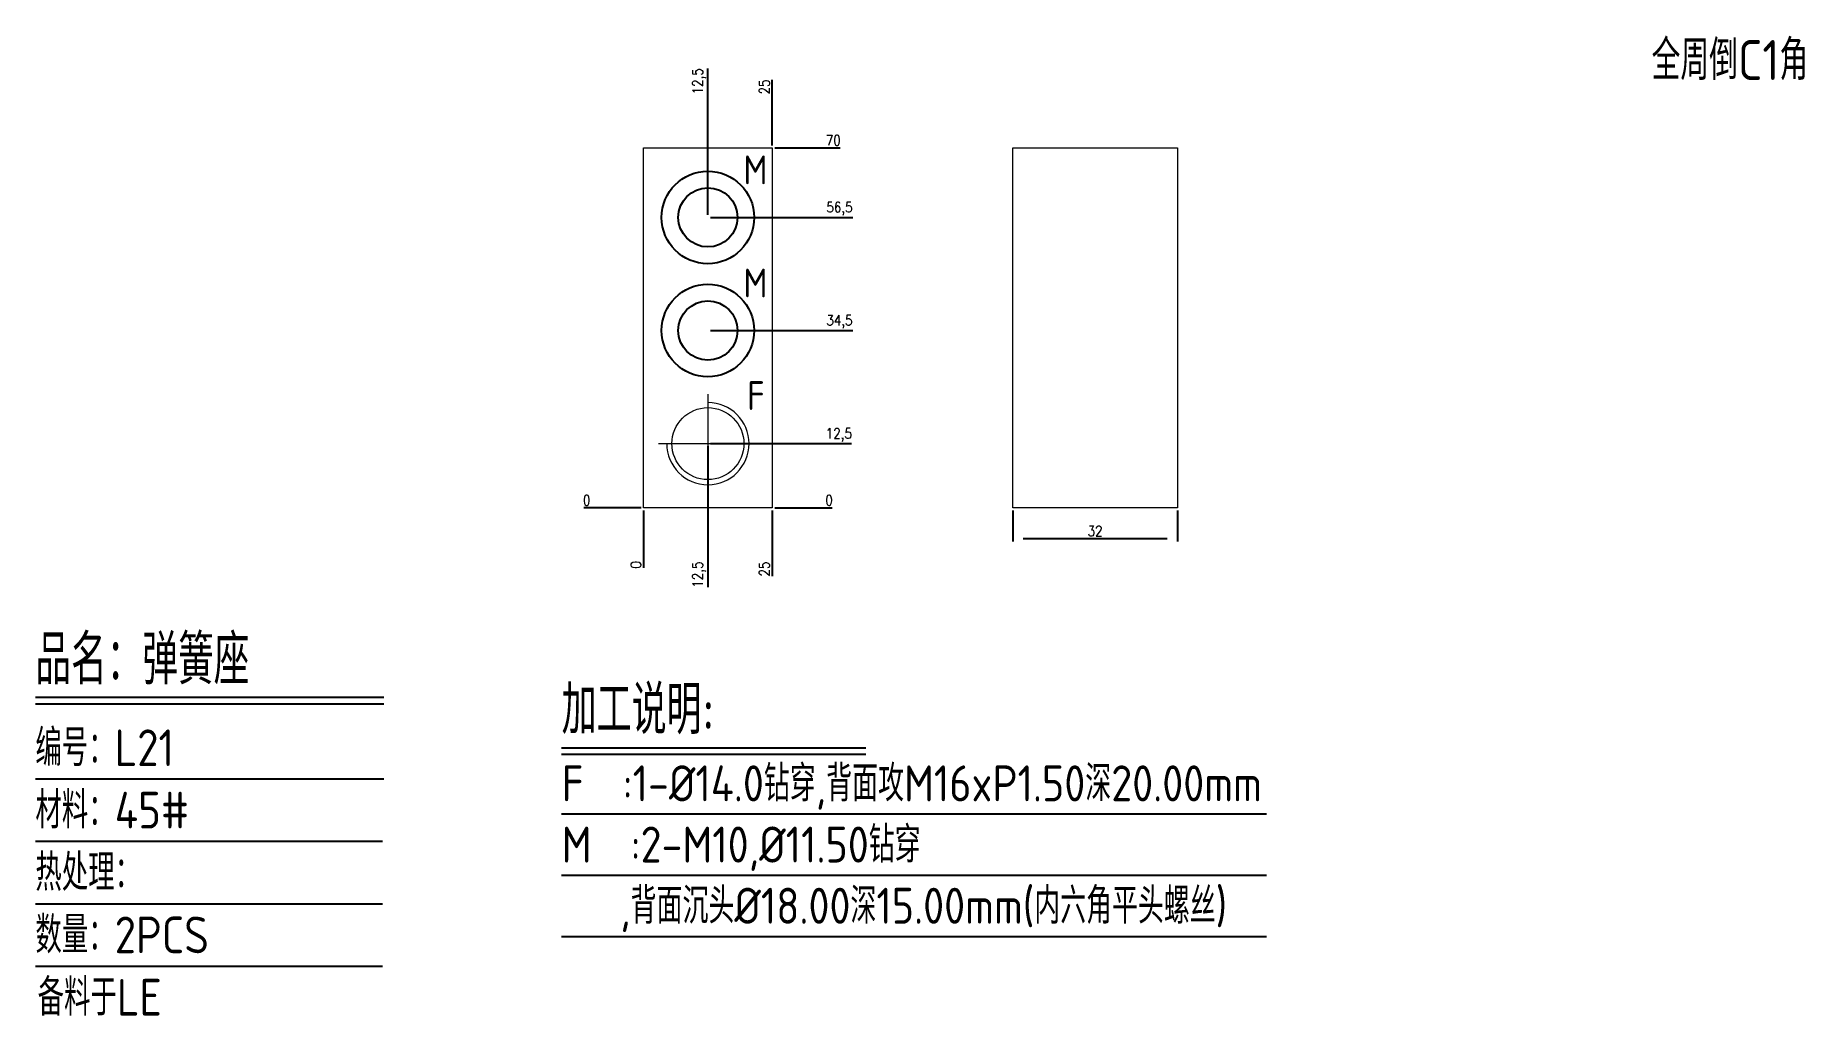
# Model space of a CAD drawing. Header units: millimetres. Extents: x 91483 to 91827, y -16809 to -16618.
import ezdxf
from ezdxf.enums import TextEntityAlignment as Align

# ---------------------------------------------------------------- set-up
doc = ezdxf.new("R2010")
doc.units = ezdxf.units.MM
for name, pattern in [('CENTER', [0]), ('DASHED', [0]), ('HIDDEN', [0])]:
    doc.linetypes.add(name, pattern=pattern)
for name, color, linetype in [('B2', 255, 'Continuous'), ('B2_O', 40, 'Continuous'), ('DIM', 4, 'Continuous'), ('TEXT', 4, 'Continuous')]:
    doc.layers.add(name, color=color, linetype=linetype)
doc.styles.add('gbenor', font='gbenor.shx', dxfattribs={"bigfont": 'gbcbig.shx'})
doc.styles.get("Standard").update_dxf_attribs({"font": 'txt.shx', "width": 0.85, "bigfont": 'ctxt.shx'})
doc.dimstyles.new('T-2-WX', dxfattribs={"dimtxt": 2, "dimasz": 2, "dimexe": 0.5, "dimexo": 0.5, "dimgap": 0.5, "dimtad": 1, "dimtxsty": 'Standard', "dimblk": 'OPEN30', "dimcen": 0, "dimazin": 3, "dimtfac": 1, "dimtmove": 0, "dimatfit": 3, "dimldrblk": 'OPEN30', "dimlwd": -1, "dimlwe": -1})

# ---------------------------------------------------------------- blocks, each defined once
blk = doc.blocks.new('*D7579')
at = {"layer": 'Defpoints', "color": 0}
for p in [(91673.15, -16710.19), (91705.15, -16710.19), (91673.15, -16716.19)]:
    blk.add_point(p, dxfattribs=at)
at = {"layer": 'DIM', "color": 0}
for p, q in [((91673.15, -16710.69), (91673.15, -16716.69)), ((91705.15, -16710.69), (91705.15, -16716.69)), ((91703.15, -16716.19), (91675.15, -16716.19))]:
    blk.add_line(p, q, dxfattribs=at)
at = {"layer": 'DIM', "color": 0, "insert": (91689.15, -16714.69), "char_height": 2, "attachment_point": 5}
blk.add_mtext('32', dxfattribs=at)
blk = doc.blocks.new('_Open30')
blk = doc.blocks.new('*D7580')
at = {"layer": 'Defpoints', "color": 0}
for p in [(91601.35, -16710.19), (91626.35, -16710.19), (91636.35, -16710.19)]:
    blk.add_point(p, dxfattribs=at)
at = {"layer": 'DIM', "color": 0}
blk.add_line((91626.85, -16710.19), (91637.99, -16710.19), dxfattribs=at)
at = {"layer": 'DIM', "color": 0, "insert": (91637.42, -16708.69), "char_height": 2, "attachment_point": 5}
blk.add_mtext('0', dxfattribs=at)
blk = doc.blocks.new('*D7581')
at = {"layer": 'Defpoints', "color": 0}
for p in [(91613.85, -16697.69), (91636.35, -16697.69), (91601.35, -16710.19)]:
    blk.add_point(p, dxfattribs=at)
at = {"layer": 'DIM', "color": 0}
blk.add_line((91614.35, -16697.69), (91641.79, -16697.69), dxfattribs=at)
at = {"layer": 'DIM', "color": 0, "insert": (91639.32, -16696), "char_height": 2, "attachment_point": 5}
blk.add_mtext('12,5', dxfattribs=at)
blk = doc.blocks.new('*D7582')
at = {"layer": 'Defpoints', "color": 0}
for p in [(91613.85, -16675.69), (91636.35, -16675.69), (91601.35, -16710.19)]:
    blk.add_point(p, dxfattribs=at)
at = {"layer": 'DIM', "color": 0}
blk.add_line((91614.35, -16675.69), (91642.03, -16675.69), dxfattribs=at)
at = {"layer": 'DIM', "color": 0, "insert": (91639.44, -16674), "char_height": 2, "attachment_point": 5}
blk.add_mtext('34,5', dxfattribs=at)
blk = doc.blocks.new('*D7583')
at = {"layer": 'Defpoints', "color": 0}
for p in [(91613.85, -16653.69), (91636.35, -16653.69), (91601.35, -16710.19)]:
    blk.add_point(p, dxfattribs=at)
at = {"layer": 'DIM', "color": 0}
blk.add_line((91614.35, -16653.69), (91642.03, -16653.69), dxfattribs=at)
at = {"layer": 'DIM', "color": 0, "insert": (91639.44, -16652), "char_height": 2, "attachment_point": 5}
blk.add_mtext('56,5', dxfattribs=at)
blk = doc.blocks.new('*D7584')
at = {"layer": 'Defpoints', "color": 0}
for p in [(91626.35, -16640.19), (91636.35, -16640.19), (91601.35, -16710.19)]:
    blk.add_point(p, dxfattribs=at)
at = {"layer": 'DIM', "color": 0}
blk.add_line((91626.85, -16640.19), (91639.6, -16640.19), dxfattribs=at)
at = {"layer": 'DIM', "color": 0, "insert": (91638.23, -16638.69), "char_height": 2, "attachment_point": 5}
blk.add_mtext('70', dxfattribs=at)
blk = doc.blocks.new('*D7585')
at = {"layer": 'Defpoints', "color": 0}
for p in [(91591.35, -16710.19), (91601.35, -16710.19), (91601.35, -16710.19)]:
    blk.add_point(p, dxfattribs=at)
at = {"layer": 'DIM', "color": 0}
blk.add_line((91600.85, -16710.19), (91589.72, -16710.19), dxfattribs=at)
at = {"layer": 'DIM', "color": 0, "insert": (91590.29, -16708.69), "char_height": 2, "attachment_point": 5}
blk.add_mtext('0', dxfattribs=at)
blk = doc.blocks.new('*D7586')
at = {"layer": 'Defpoints', "color": 0}
for p in [(91601.35, -16710.19), (91626.35, -16710.19), (91626.35, -16720.19)]:
    blk.add_point(p, dxfattribs=at)
at = {"layer": 'DIM', "color": 0}
blk.add_line((91626.35, -16710.69), (91626.35, -16723.44), dxfattribs=at)
at = {"layer": 'DIM', "color": 0, "insert": (91624.85, -16722.07), "char_height": 2, "attachment_point": 5, "rotation": 90}
blk.add_mtext('25', dxfattribs=at)
blk = doc.blocks.new('*D7587')
at = {"layer": 'Defpoints', "color": 0}
for p in [(91613.85, -16697.69), (91601.35, -16710.19), (91613.85, -16720.19)]:
    blk.add_point(p, dxfattribs=at)
at = {"layer": 'DIM', "color": 0}
blk.add_line((91613.85, -16698.19), (91613.85, -16725.63), dxfattribs=at)
at = {"layer": 'DIM', "color": 0, "insert": (91612.16, -16723.16), "char_height": 2, "attachment_point": 5, "rotation": 90}
blk.add_mtext('12,5', dxfattribs=at)
blk = doc.blocks.new('*D7588')
at = {"layer": 'Defpoints', "color": 0}
for p in [(91601.35, -16710.19), (91601.35, -16710.19), (91601.35, -16720.19)]:
    blk.add_point(p, dxfattribs=at)
at = {"layer": 'DIM', "color": 0}
blk.add_line((91601.35, -16710.69), (91601.35, -16721.82), dxfattribs=at)
at = {"layer": 'DIM', "color": 0, "insert": (91599.85, -16721.26), "char_height": 2, "attachment_point": 5, "rotation": 90}
blk.add_mtext('0', dxfattribs=at)
blk = doc.blocks.new('*D7589')
at = {"layer": 'Defpoints', "color": 0}
for p in [(91626.35, -16630.19), (91626.35, -16640.19), (91601.35, -16710.19)]:
    blk.add_point(p, dxfattribs=at)
at = {"layer": 'DIM', "color": 0}
blk.add_line((91626.35, -16639.69), (91626.35, -16626.94), dxfattribs=at)
at = {"layer": 'DIM', "color": 0, "insert": (91624.85, -16628.31), "char_height": 2, "attachment_point": 5, "rotation": 90}
blk.add_mtext('25', dxfattribs=at)
blk = doc.blocks.new('*D7590')
at = {"layer": 'Defpoints', "color": 0}
for p in [(91613.85, -16630.19), (91613.85, -16653.69), (91601.35, -16710.19)]:
    blk.add_point(p, dxfattribs=at)
at = {"layer": 'DIM', "color": 0}
blk.add_line((91613.85, -16653.19), (91613.85, -16624.75), dxfattribs=at)
at = {"layer": 'DIM', "color": 0, "insert": (91612.16, -16627.22), "char_height": 2, "attachment_point": 5, "rotation": 90}
blk.add_mtext('12,5', dxfattribs=at)

msp = doc.modelspace()

# ---------------------------------------------------------------- linework, layer by layer
at = {"layer": 'B2', "linetype": 'Continuous', "lineweight": 15}
for points in [[(91601.353, -16640.19), (91626.353, -16640.19), (91626.353, -16710.19), (91601.353, -16710.19)], [(91673.152, -16640.19), (91705.152, -16640.19), (91705.152, -16710.19), (91673.152, -16710.19)]]:
    msp.add_lwpolyline(points, close=True, dxfattribs=at)
at = {"layer": 'B2_O', "color": 4, "linetype": 'CENTER', "lineweight": 15}
for p, q in [((91613.853, -16688.09), (91613.853, -16707.29)), ((91604.253, -16697.69), (91623.453, -16697.69))]:
    msp.add_line(p, q, dxfattribs=at)
at = {"layer": 'B2_O', "linetype": 'HIDDEN', "ltscale": 3}
for centre in [(91613.853, -16653.69), (91613.853, -16675.69)]:
    msp.add_circle(centre, 9, dxfattribs=at)
at = {"layer": 'B2_O', "linetype": 'Continuous', "ltscale": 3}
for centre in [(91613.853, -16653.69), (91613.853, -16675.69)]:
    msp.add_circle(centre, 5.75, dxfattribs=at)
at = {"layer": 'B2_O', "color": 4, "linetype": 'DASHED', "lineweight": 15}
msp.add_circle((91613.853, -16697.69), 7, dxfattribs=at)
msp.add_arc((91613.853, -16697.69), 8, 180, 90, dxfattribs=at)
at = {"layer": 'DIM', "color": 4, "linetype": 'Continuous', "lineweight": 25}
for p, q in [((91483.089, -16747.02), (91550.852, -16747.02)), ((91483.089, -16748.269), (91550.852, -16748.269)), ((91483.089, -16762.899), (91550.852, -16762.899)), ((91483.089, -16775.031), (91550.558, -16775.031)), ((91483.089, -16787.163), (91550.558, -16787.163)), ((91483.089, -16799.295), (91550.558, -16799.295))]:
    msp.add_line(p, q, dxfattribs=at)
at = {"layer": 'TEXT', "color": 3}
for p, q in [((91585.418, -16756.865), (91644.554, -16756.865)), ((91585.418, -16758.09), (91644.554, -16758.09)), ((91585.418, -16769.71), (91722.448, -16769.71)), ((91585.418, -16781.61), (91722.448, -16781.61)), ((91585.418, -16793.51), (91722.448, -16793.51))]:
    msp.add_line(p, q, dxfattribs=at)

# ---------------------------------------------------------------- texts
at = {"layer": 'DIM', "color": 3, "linetype": 'Continuous', "lineweight": 25, "style": 'gbenor'}
for s, height, p in [('品名：弹簧座', 9.6341, (91483.089, -16744.523)), ('编号：L21', 7.1364, (91483.089, -16760.401)), ('材料：45#', 7.1364, (91483.089, -16772.533)), ('热处理：', 7.1364, (91483.089, -16784.665)), ('数量：2PCS', 7.1364, (91483.089, -16796.797)), ('备料于LE', 7.1364, (91483.523, -16808.929))]:
    msp.add_text(s, height=height, dxfattribs=at).set_placement(p)
at = {"layer": 'TEXT', "color": 4, "lineweight": 18, "style": 'gbenor'}
msp.add_text('全周倒C1角', height=7.7718, dxfattribs=at).set_placement((91797.36, -16626.971))
at = {"layer": 'TEXT', "color": 4, "style": 'gbenor'}
for s, p in [('M', (91623.102, -16644.441)), ('M', (91623.102, -16666.441)), ('F', (91623.196, -16688.347))]:
    msp.add_text(s, height=5.6, dxfattribs=at).set_placement(p, align=Align.MIDDLE_CENTER)
for s, height, p in [('加工说明: ', 9.45, (91585.418, -16754.17)), ('F  :1-%%C14.0钻穿,背面攻M16xP1.50深20.00mm', 7, (91585.418, -16767.26)), ('M  :2-M10,%%c11.50钻穿', 7, (91585.418, -16779.16)), ('   ,背面沉头%%C18.00深15.00mm(内六角平头螺丝)', 7, (91585.418, -16791.06))]:
    msp.add_text(s, height=height, dxfattribs=at).set_placement(p)

# ---------------------------------------------------------------- dimensions: what is measured, and where the dimension line sits
at = {"layer": 'DIM', "color": 4}
for feature_location, offset, dtype, origin, picture, middle in [((91613.853, -16653.69), (0, 23.5), 1, (91601.353, -16710.19), '*D7590', (91612.162, -16627.221)), ((91626.353, -16640.19), (0, 10), 1, (91601.353, -16710.19), '*D7589', (91624.853, -16628.314)), ((91626.353, -16640.19), (10, 0), 0, (91601.353, -16710.19), '*D7584', (91638.229, -16638.69)), ((91613.853, -16653.69), (22.5, 0), 0, (91601.353, -16710.19), '*D7583', (91639.443, -16652)), ((91613.853, -16675.69), (22.5, 0), 0, (91601.353, -16710.19), '*D7582', (91639.443, -16674)), ((91613.853, -16697.69), (22.5, 0), 0, (91601.353, -16710.19), '*D7581', (91639.322, -16696)), ((91613.853, -16697.69), (0, -22.5), 1, (91601.353, -16710.19), '*D7587', (91612.162, -16723.159)), ((91601.352613598, -16710.190170873), (-10, 0), 0, (91601.352613598, -16710.190170873), '*D7585', (91590.285946932, -16708.690170873)), ((91626.352613598, -16710.190170873), (10, 0), 0, (91601.352613598, -16710.190170873), '*D7580', (91637.419280265, -16708.690170873)), ((91601.352613598, -16710.190170873), (0, -10), 1, (91601.352613598, -16710.190170873), '*D7588', (91599.852613598, -16721.256837539)), ((91626.353, -16710.19), (0, -10), 1, (91601.353, -16710.19), '*D7586', (91624.853, -16722.066))]:
    dim = msp.add_ordinate_dim(feature_location=feature_location, offset=offset, dtype=dtype, origin=origin, dimstyle='T-2-WX', dxfattribs=at)
    dim.commit()
    dim.dimension.update_dxf_attribs({"geometry": picture, "text_midpoint": middle})
dim = msp.add_linear_dim(base=(91673.152, -16716.19), p1=(91705.152, -16710.19), p2=(91673.152, -16710.19), dimstyle='T-2-WX', dxfattribs=at)
dim.commit()
dim.dimension.update_dxf_attribs({"geometry": '*D7579', "text_midpoint": (91689.152, -16714.69)})

doc.saveas('drawing.dxf')
